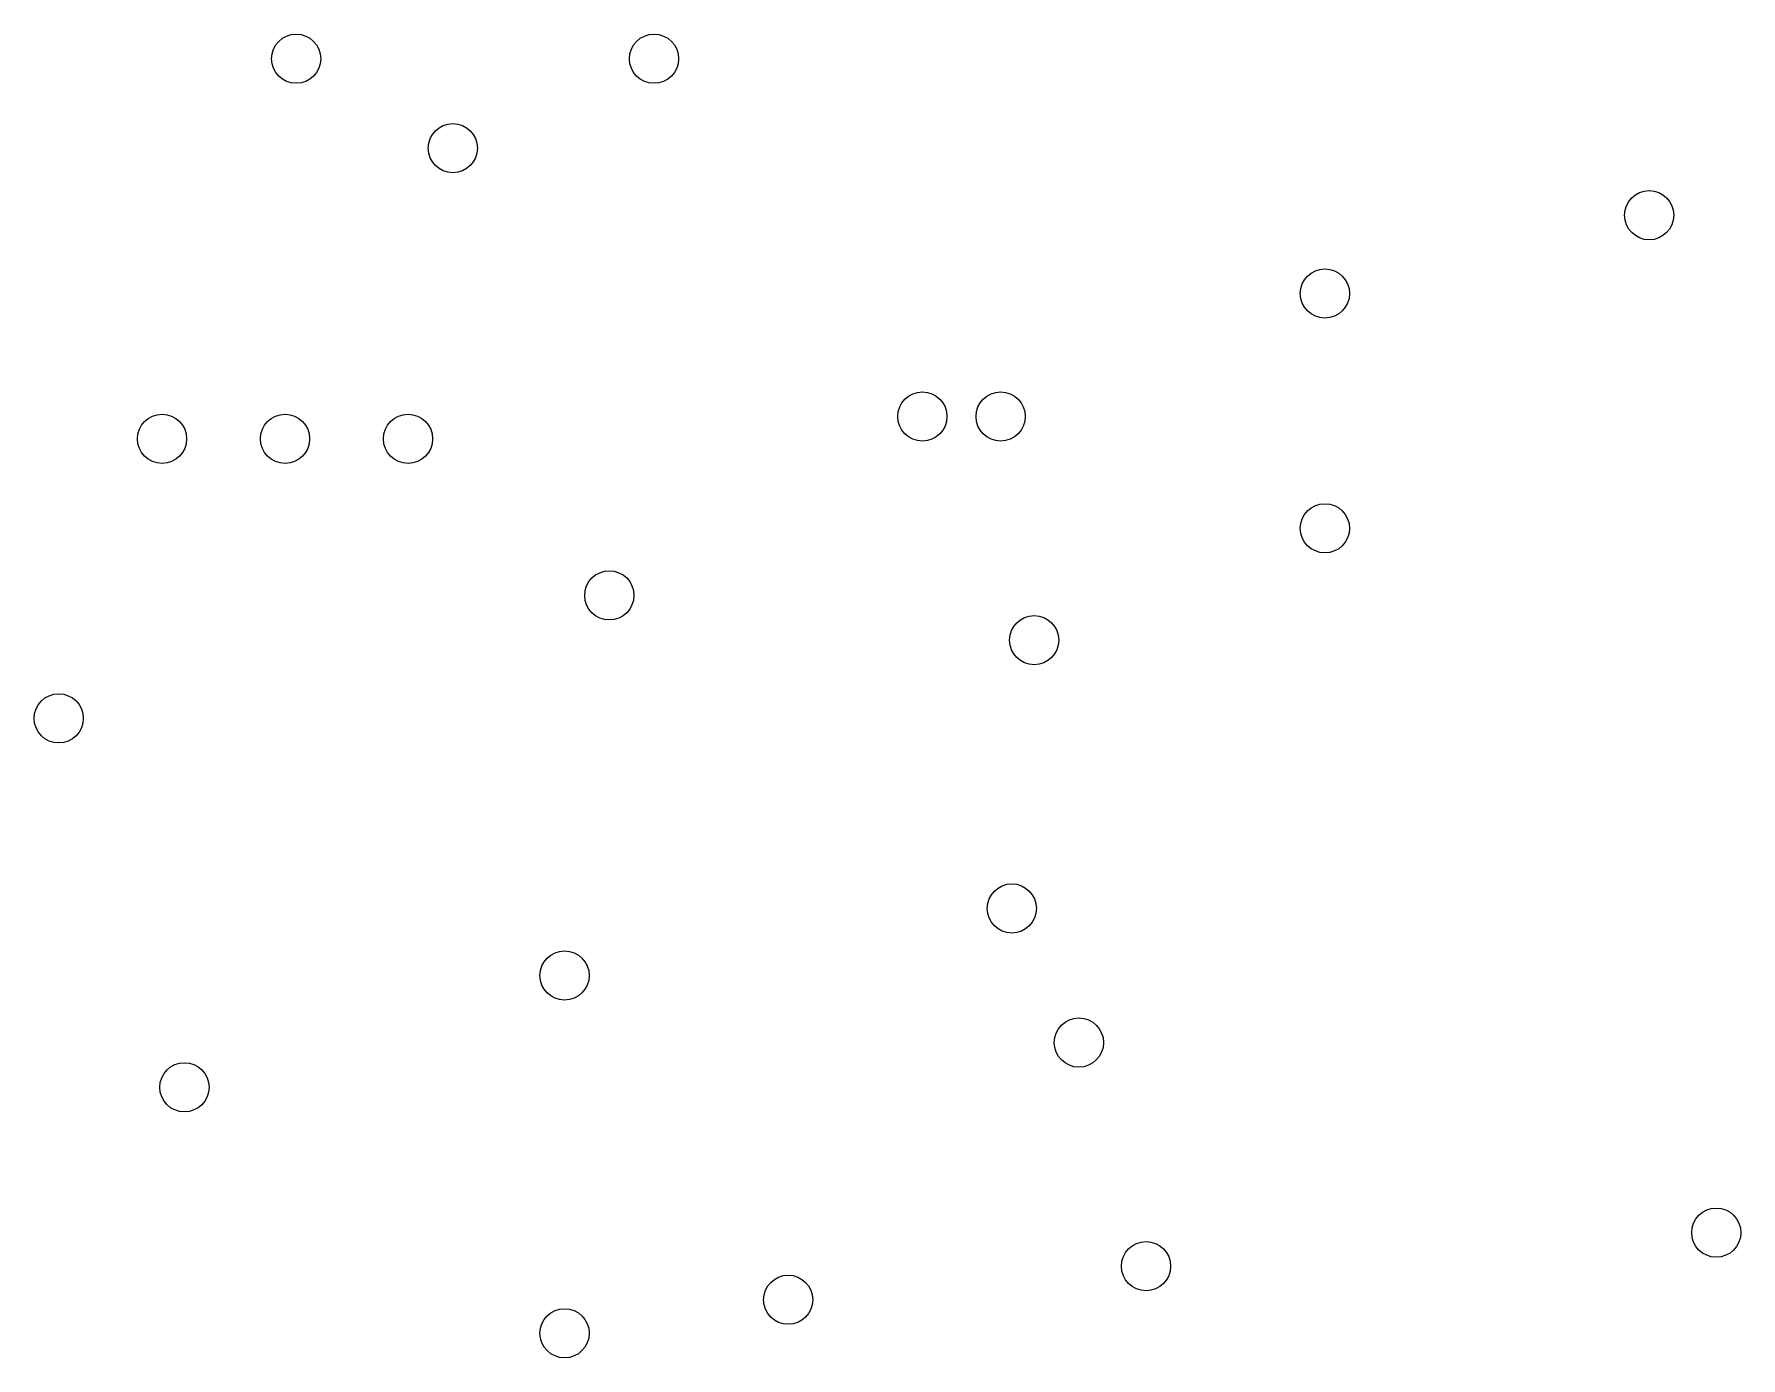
# Model space of a CAD drawing. Extents: x -2.6 to 72.5, y -0.1 to 95.
# Drawn here: x 26.57 to 45.65, y 37.73 to 52.52 of the extents above; entities that cross this region are included whole.
import ezdxf

# ---------------------------------------------------------------- set-up
doc = ezdxf.new("R2010")
doc.units = 0
doc.layers.get('0').update_dxf_attribs({"linetype": 'CONTINUOUS'})
doc.layers.add('03_ASSY2_GBR', color=1, linetype='CONTINUOUS')

# ---------------------------------------------------------------- blocks, each defined once
blk = doc.blocks.new('ROUND_139')
blk.add_circle((0, 0), 0.275)

msp = doc.modelspace()

# ---------------------------------------------------------------- block references
at = {"layer": '03_ASSY2_GBR'}
for p in [(29.5, 52.25), (33.5, 52.25), (31.25, 51.25), (44.625, 50.5), (41, 49.625), (36.5, 48.25), (37.375, 48.25), (28, 48), (29.375, 48), (30.75, 48), (41, 47), (33, 46.25), (37.75, 45.75), (26.845, 44.875), (37.5, 42.75), (32.5, 42), (38.25, 41.25), (28.25, 40.75), (45.375, 39.125), (39, 38.75), (35, 38.375), (32.5, 38)]:
    msp.add_blockref('ROUND_139', p, dxfattribs=at)

doc.saveas('drawing.dxf')
